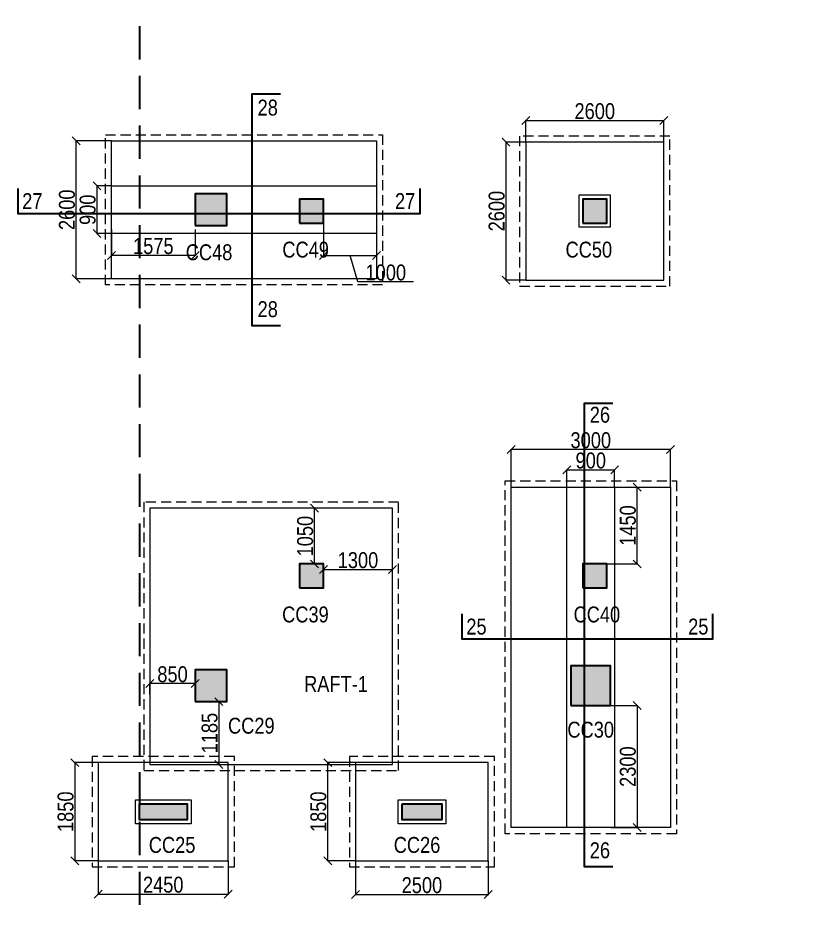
# Model space of a CAD drawing. Header units: millimetres. Extents: x 1112055 to 3390982, y -148532 to 766891.
# Drawn here: x 1993794 to 2008556, y 692544 to 709328 of the extents above; entities that cross this region are included whole.
import ezdxf

# ---------------------------------------------------------------- set-up
doc = ezdxf.new("R2010")
doc.units = ezdxf.units.MM
doc.header["$PDMODE"] = 35
doc.header["$PDSIZE"] = -25
doc.linetypes.add('DASHED2', pattern=[0.375, 0.25, -0.125])
doc.linetypes.add('Hidden', pattern=[9.525, 6.35, -3.175])
for name, color, linetype, lineweight in [('B COL. NO.', 3, 'Continuous', 20), ('B FINAL COLUMN', 1, 'Continuous', 30), ('B FOOTING', 49, 'Continuous', 20), ('B FOOTING DIM', 234, 'Continuous', 9), ('B P.C.C', 251, 'Continuous', 0)]:
    doc.layers.add(name, color=color, linetype=linetype, lineweight=lineweight)
doc.layers.add('B Pedestal', color=7, linetype='Continuous', lineweight=9, true_color=0x5c8948)
doc.layers.add('B-COL HT', color=7, linetype='Continuous', lineweight=0, true_color=0x4e4f45)
doc.styles.add('SWINC', font='swissc.ttf')
doc.dimstyles.new('BHOOMI', dxfattribs={"dimtxt": 230, "dimasz": 150, "dimexe": 10, "dimexo": 0, "dimgap": 25, "dimtad": 1, "dimdec": 0, "dimzin": 0, "dimdsep": 46, "dimtxsty": 'SWINC', "dimblk": 'OBLIQUE', "dimcen": 0.09, "dimclrd": 250, "dimclre": 250, "dimclrt": 256, "dimaunit": 1, "dimadec": 3, "dimazin": 0, "dimtfac": 1, "dimtdec": 0, "dimtofl": 0, "dimtmove": 1, "dimatfit": 3, "dimfxl": 100, "dimtolj": 1, "dimtzin": 0, "dimlwd": 9, "dimlwe": 5, "dimarcsym": 0})

# ---------------------------------------------------------------- blocks, each defined once
blk = doc.blocks.new('_Oblique')
at = {"color": 0, "linetype": 'ByBlock', "lineweight": -2}
blk.add_line((-0.5, -0.5), (0.5, 0.5), dxfattribs=at)
blk = doc.blocks.new('*D3023')
at = {"layer": 'B FOOTING DIM', "color": 250, "lineweight": 5, "ltscale": 0.5, "transparency": 16777216}
for p, q in [((1995309, 695287), (1994860, 695287)), ((1994870, 695287), (1994870, 693437)), ((1995309, 693437), (1994860, 693437))]:
    blk.add_line(p, q, dxfattribs=at)
at = {"layer": 'Defpoints', "color": 0, "transparency": 16777216}
for p in [(1995309, 695287), (1994870, 693437), (1995309, 693437)]:
    blk.add_point(p, dxfattribs=at)
at = {"layer": 'B FOOTING DIM', "color": 250, "lineweight": 5, "transparency": 16777216, "xscale": 150, "yscale": 150, "zscale": 150}
for p, rotation in [((1994870, 695287), 90), ((1994870, 693437), 270)]:
    blk.add_blockref('_Oblique', p, dxfattribs=dict(at, rotation=rotation))
at = {"layer": 'B FOOTING DIM', "transparency": 16777216, "insert": (1994695, 694362), "char_height": 300, "attachment_point": 5, "rotation": 90, "style": 'SWINC'}
blk.add_mtext('\\A1;1850', dxfattribs=at)
blk = doc.blocks.new('*D3024')
at = {"layer": 'B FOOTING DIM', "color": 250, "lineweight": 5, "ltscale": 0.5, "transparency": 16777216}
for p, q in [((1995309, 693437), (1995309, 692800)), ((1997759, 693437), (1997759, 692800)), ((1995309, 692810), (1997759, 692810))]:
    blk.add_line(p, q, dxfattribs=at)
at = {"layer": 'Defpoints', "color": 0, "transparency": 16777216}
for p in [(1995309, 693437), (1997759, 693437), (1997759, 692810)]:
    blk.add_point(p, dxfattribs=at)
at = {"layer": 'B FOOTING DIM', "color": 250, "lineweight": 5, "transparency": 16777216, "xscale": 150, "yscale": 150, "zscale": 150, "rotation": 180}
blk.add_blockref('_Oblique', (1995309, 692810), dxfattribs=at)
at = {"layer": 'B FOOTING DIM', "color": 250, "lineweight": 5, "transparency": 16777216, "xscale": 150, "yscale": 150, "zscale": 150}
blk.add_blockref('_Oblique', (1997759, 692810), dxfattribs=at)
at = {"layer": 'B FOOTING DIM', "transparency": 16777216, "insert": (1996534, 692985), "char_height": 300, "attachment_point": 5, "style": 'SWINC'}
blk.add_mtext('\\A1;2450', dxfattribs=at)
blk = doc.blocks.new('*D3025')
at = {"layer": 'B FOOTING DIM', "color": 250, "lineweight": 5, "ltscale": 0.5, "transparency": 16777216}
for p, q in [((2000159, 695287), (1999624, 695287)), ((1999634, 693437), (1999634, 695287)), ((2000159, 693437), (1999624, 693437))]:
    blk.add_line(p, q, dxfattribs=at)
at = {"layer": 'Defpoints', "color": 0, "transparency": 16777216}
for p in [(1999634, 695287), (2000159, 695287), (2000159, 693437)]:
    blk.add_point(p, dxfattribs=at)
at = {"layer": 'B FOOTING DIM', "color": 250, "lineweight": 5, "transparency": 16777216, "xscale": 150, "yscale": 150, "zscale": 150}
for p, rotation in [((1999634, 695287), 90), ((1999634, 693437), 270)]:
    blk.add_blockref('_Oblique', p, dxfattribs=dict(at, rotation=rotation))
at = {"layer": 'B FOOTING DIM', "transparency": 16777216, "insert": (1999459, 694362), "char_height": 300, "attachment_point": 5, "rotation": 90, "style": 'SWINC'}
blk.add_mtext('\\A1;1850', dxfattribs=at)
blk = doc.blocks.new('*D3026')
at = {"layer": 'B FOOTING DIM', "color": 250, "lineweight": 5, "ltscale": 0.5, "transparency": 16777216}
for p, q in [((2000159, 693437), (2000159, 692791)), ((2002659, 693437), (2002659, 692791)), ((2000159, 692801), (2002659, 692801))]:
    blk.add_line(p, q, dxfattribs=at)
at = {"layer": 'Defpoints', "color": 0, "transparency": 16777216}
for p in [(2000159, 693437), (2002659, 693437), (2002659, 692801)]:
    blk.add_point(p, dxfattribs=at)
at = {"layer": 'B FOOTING DIM', "color": 250, "lineweight": 5, "transparency": 16777216, "xscale": 150, "yscale": 150, "zscale": 150, "rotation": 180}
blk.add_blockref('_Oblique', (2000159, 692801), dxfattribs=at)
at = {"layer": 'B FOOTING DIM', "color": 250, "lineweight": 5, "transparency": 16777216, "xscale": 150, "yscale": 150, "zscale": 150}
blk.add_blockref('_Oblique', (2002659, 692801), dxfattribs=at)
at = {"layer": 'B FOOTING DIM', "transparency": 16777216, "insert": (2001409, 692976), "char_height": 300, "attachment_point": 5, "style": 'SWINC'}
blk.add_mtext('\\A1;2500', dxfattribs=at)
blk = doc.blocks.new('*D2510')
at = {"layer": 'B FOOTING DIM', "color": 250, "lineweight": 5, "ltscale": 0.5, "transparency": 16777216}
for p, q in [((2004141, 700482), (2004141, 700816)), ((2004141, 700806), (2005041, 700806)), ((2005041, 700482), (2005041, 700816))]:
    blk.add_line(p, q, dxfattribs=at)
at = {"layer": 'Defpoints', "color": 0, "transparency": 16777216}
for p in [(2005041, 700806), (2004141, 700482), (2005041, 700482)]:
    blk.add_point(p, dxfattribs=at)
at = {"layer": 'B FOOTING DIM', "color": 250, "lineweight": 5, "transparency": 16777216, "xscale": 150, "yscale": 150, "zscale": 150, "rotation": 180}
blk.add_blockref('_Oblique', (2004141, 700806), dxfattribs=at)
at = {"layer": 'B FOOTING DIM', "color": 250, "lineweight": 5, "transparency": 16777216, "xscale": 150, "yscale": 150, "zscale": 150}
blk.add_blockref('_Oblique', (2005041, 700806), dxfattribs=at)
at = {"layer": 'B FOOTING DIM', "transparency": 16777216, "insert": (2004591, 700981), "char_height": 300, "attachment_point": 5, "style": 'SWINC'}
blk.add_mtext('\\A1;900', dxfattribs=at)
blk = doc.blocks.new('*D2511')
at = {"layer": 'B FOOTING DIM', "color": 250, "lineweight": 5, "ltscale": 0.5, "transparency": 16777216}
for p, q in [((2003091, 700482), (2003091, 701198)), ((2006091, 701188), (2003091, 701188)), ((2006091, 700482), (2006091, 701198))]:
    blk.add_line(p, q, dxfattribs=at)
at = {"layer": 'Defpoints', "color": 0, "transparency": 16777216}
for p in [(2003091, 701188), (2003091, 700482), (2006091, 700482)]:
    blk.add_point(p, dxfattribs=at)
at = {"layer": 'B FOOTING DIM', "color": 250, "lineweight": 5, "transparency": 16777216, "xscale": 150, "yscale": 150, "zscale": 150, "rotation": 180}
blk.add_blockref('_Oblique', (2003091, 701188), dxfattribs=at)
at = {"layer": 'B FOOTING DIM', "color": 250, "lineweight": 5, "transparency": 16777216, "xscale": 150, "yscale": 150, "zscale": 150}
blk.add_blockref('_Oblique', (2006091, 701188), dxfattribs=at)
at = {"layer": 'B FOOTING DIM', "transparency": 16777216, "insert": (2004591, 701363), "char_height": 300, "attachment_point": 5, "style": 'SWINC'}
blk.add_mtext('\\A1;3000', dxfattribs=at)
blk = doc.blocks.new('*D2512')
at = {"layer": 'B FOOTING DIM', "color": 250, "lineweight": 5, "ltscale": 0.5, "transparency": 16777216}
for p, q in [((2004891, 700482), (2005475, 700482)), ((2005465, 699032), (2005465, 700482)), ((2004891, 699032), (2005475, 699032))]:
    blk.add_line(p, q, dxfattribs=at)
at = {"layer": 'Defpoints', "color": 0, "transparency": 16777216}
for p in [(2004891, 700482), (2005465, 700482), (2004891, 699032)]:
    blk.add_point(p, dxfattribs=at)
at = {"layer": 'B FOOTING DIM', "color": 250, "lineweight": 5, "transparency": 16777216, "xscale": 150, "yscale": 150, "zscale": 150}
for p, rotation in [((2005465, 700482), 90), ((2005465, 699032), 270)]:
    blk.add_blockref('_Oblique', p, dxfattribs=dict(at, rotation=rotation))
at = {"layer": 'B FOOTING DIM', "transparency": 16777216, "insert": (2005290, 699757), "char_height": 300, "attachment_point": 5, "rotation": 90, "style": 'SWINC'}
blk.add_mtext('\\A1;1450', dxfattribs=at)
blk = doc.blocks.new('*D2513')
at = {"layer": 'B FOOTING DIM', "color": 250, "lineweight": 5, "ltscale": 0.5, "transparency": 16777216}
for p, q in [((2004966, 696362), (2005475, 696362)), ((2005465, 696362), (2005465, 694062)), ((2004966, 694062), (2005475, 694062))]:
    blk.add_line(p, q, dxfattribs=at)
at = {"layer": 'Defpoints', "color": 0, "transparency": 16777216}
for p in [(2004966, 696362), (2004966, 694062), (2005465, 694062)]:
    blk.add_point(p, dxfattribs=at)
at = {"layer": 'B FOOTING DIM', "color": 250, "lineweight": 5, "transparency": 16777216, "xscale": 150, "yscale": 150, "zscale": 150}
for p, rotation in [((2005465, 696362), 90), ((2005465, 694062), 270)]:
    blk.add_blockref('_Oblique', p, dxfattribs=dict(at, rotation=rotation))
at = {"layer": 'B FOOTING DIM', "transparency": 16777216, "insert": (2005290, 695212), "char_height": 300, "attachment_point": 5, "rotation": 90, "style": 'SWINC'}
blk.add_mtext('\\A1;2300', dxfattribs=at)
blk = doc.blocks.new('*D2522')
at = {"layer": 'B FOOTING DIM', "color": 250, "lineweight": 5, "ltscale": 0.5, "transparency": 16777216}
for p, q in [((1995559, 705334), (1995559, 704838)), ((1997134, 705334), (1997134, 704838)), ((1997134, 704848), (1995559, 704848))]:
    blk.add_line(p, q, dxfattribs=at)
at = {"layer": 'Defpoints', "color": 0, "transparency": 16777216}
for p in [(1995559, 705334), (1997134, 705334), (1995559, 704848)]:
    blk.add_point(p, dxfattribs=at)
at = {"layer": 'B FOOTING DIM', "color": 250, "lineweight": 5, "transparency": 16777216, "xscale": 150, "yscale": 150, "zscale": 150, "rotation": 180}
blk.add_blockref('_Oblique', (1995559, 704848), dxfattribs=at)
at = {"layer": 'B FOOTING DIM', "color": 250, "lineweight": 5, "transparency": 16777216, "xscale": 150, "yscale": 150, "zscale": 150}
blk.add_blockref('_Oblique', (1997134, 704848), dxfattribs=at)
at = {"layer": 'B FOOTING DIM', "transparency": 16777216, "insert": (1996347, 705023), "char_height": 300, "attachment_point": 5, "style": 'SWINC'}
blk.add_mtext('\\A1;1575', dxfattribs=at)
blk = doc.blocks.new('*D2523')
at = {"layer": 'B FOOTING DIM', "color": 250, "lineweight": 5, "ltscale": 0.5, "transparency": 16777216}
for p, q in [((1999554, 705559), (1999554, 704838)), ((2000554, 705559), (2000554, 704838)), ((1999554, 704848), (2000554, 704848)), ((2000203, 704350), (2000054, 704848)), ((2001253, 704350), (2000203, 704350))]:
    blk.add_line(p, q, dxfattribs=at)
at = {"layer": 'Defpoints', "color": 0, "transparency": 16777216}
for p in [(1999554, 705559), (2000554, 705559), (2000554, 704848)]:
    blk.add_point(p, dxfattribs=at)
at = {"layer": 'B FOOTING DIM', "color": 250, "lineweight": 5, "transparency": 16777216, "xscale": 150, "yscale": 150, "zscale": 150, "rotation": 180}
blk.add_blockref('_Oblique', (1999554, 704848), dxfattribs=at)
at = {"layer": 'B FOOTING DIM', "color": 250, "lineweight": 5, "transparency": 16777216, "xscale": 150, "yscale": 150, "zscale": 150}
blk.add_blockref('_Oblique', (2000554, 704848), dxfattribs=at)
at = {"layer": 'B FOOTING DIM', "transparency": 16777216, "insert": (2000728, 704525), "char_height": 300, "attachment_point": 5, "style": 'SWINC'}
blk.add_mtext('\\A1;1000', dxfattribs=at)
blk = doc.blocks.new('*D2524')
at = {"layer": 'B FOOTING DIM', "color": 250, "lineweight": 5, "ltscale": 0.5, "transparency": 16777216}
for p, q in [((1995559, 706159), (1995276, 706159)), ((1995286, 705259), (1995286, 706159)), ((1995559, 705259), (1995276, 705259))]:
    blk.add_line(p, q, dxfattribs=at)
at = {"layer": 'Defpoints', "color": 0, "transparency": 16777216}
for p in [(1995286, 706159), (1995559, 706159), (1995559, 705259)]:
    blk.add_point(p, dxfattribs=at)
at = {"layer": 'B FOOTING DIM', "color": 250, "lineweight": 5, "transparency": 16777216, "xscale": 150, "yscale": 150, "zscale": 150}
for p, rotation in [((1995286, 706159), 90), ((1995286, 705259), 270)]:
    blk.add_blockref('_Oblique', p, dxfattribs=dict(at, rotation=rotation))
at = {"layer": 'B FOOTING DIM', "transparency": 16777216, "insert": (1995111, 705709), "char_height": 300, "attachment_point": 5, "rotation": 90, "style": 'SWINC'}
blk.add_mtext('\\A1;900', dxfattribs=at)
blk = doc.blocks.new('*D2525')
at = {"layer": 'B FOOTING DIM', "color": 250, "lineweight": 5, "ltscale": 0.5, "transparency": 16777216}
for p, q in [((1995559, 707009), (1994885, 707009)), ((1994895, 704409), (1994895, 707009)), ((1995559, 704409), (1994885, 704409))]:
    blk.add_line(p, q, dxfattribs=at)
at = {"layer": 'Defpoints', "color": 0, "transparency": 16777216}
for p in [(1994895, 707009), (1995559, 707009), (1995559, 704409)]:
    blk.add_point(p, dxfattribs=at)
at = {"layer": 'B FOOTING DIM', "color": 250, "lineweight": 5, "transparency": 16777216, "xscale": 150, "yscale": 150, "zscale": 150}
for p, rotation in [((1994895, 707009), 90), ((1994895, 704409), 270)]:
    blk.add_blockref('_Oblique', p, dxfattribs=dict(at, rotation=rotation))
at = {"layer": 'B FOOTING DIM', "transparency": 16777216, "insert": (1994720, 705709), "char_height": 300, "attachment_point": 5, "rotation": 90, "style": 'SWINC'}
blk.add_mtext('\\A1;2600', dxfattribs=at)
blk = doc.blocks.new('*D2530')
at = {"layer": 'B FOOTING DIM', "color": 250, "lineweight": 5, "ltscale": 0.5, "transparency": 16777216}
for p, q in [((2003366, 706984), (2003366, 707401)), ((2003366, 707391), (2005966, 707391)), ((2005966, 706984), (2005966, 707401))]:
    blk.add_line(p, q, dxfattribs=at)
at = {"layer": 'Defpoints', "color": 0, "transparency": 16777216}
for p in [(2005966, 707391), (2003366, 706984), (2005966, 706984)]:
    blk.add_point(p, dxfattribs=at)
at = {"layer": 'B FOOTING DIM', "color": 250, "lineweight": 5, "transparency": 16777216, "xscale": 150, "yscale": 150, "zscale": 150, "rotation": 180}
blk.add_blockref('_Oblique', (2003366, 707391), dxfattribs=at)
at = {"layer": 'B FOOTING DIM', "color": 250, "lineweight": 5, "transparency": 16777216, "xscale": 150, "yscale": 150, "zscale": 150}
blk.add_blockref('_Oblique', (2005966, 707391), dxfattribs=at)
at = {"layer": 'B FOOTING DIM', "transparency": 16777216, "insert": (2004666, 707566), "char_height": 300, "attachment_point": 5, "style": 'SWINC'}
blk.add_mtext('\\A1;2600', dxfattribs=at)
blk = doc.blocks.new('*D2531')
at = {"layer": 'B FOOTING DIM', "color": 250, "lineweight": 5, "ltscale": 0.5, "transparency": 16777216}
for p, q in [((2003366, 706984), (2002983, 706984)), ((2002993, 706984), (2002993, 704384)), ((2003366, 704384), (2002983, 704384))]:
    blk.add_line(p, q, dxfattribs=at)
at = {"layer": 'Defpoints', "color": 0, "transparency": 16777216}
for p in [(2003366, 706984), (2002993, 704384), (2003366, 704384)]:
    blk.add_point(p, dxfattribs=at)
at = {"layer": 'B FOOTING DIM', "color": 250, "lineweight": 5, "transparency": 16777216, "xscale": 150, "yscale": 150, "zscale": 150}
for p, rotation in [((2002993, 706984), 90), ((2002993, 704384), 270)]:
    blk.add_blockref('_Oblique', p, dxfattribs=dict(at, rotation=rotation))
at = {"layer": 'B FOOTING DIM', "transparency": 16777216, "insert": (2002818, 705684), "char_height": 300, "attachment_point": 5, "rotation": 90, "style": 'SWINC'}
blk.add_mtext('\\A1;2600', dxfattribs=at)
blk = doc.blocks.new('*D2557')
at = {"layer": 'B FOOTING DIM', "color": 250, "lineweight": 5, "ltscale": 0.5, "transparency": 16777216}
for p, q in [((1999554, 698787), (1999554, 698937)), ((1999554, 698927), (2000854, 698927)), ((2000854, 698803), (2000854, 698937))]:
    blk.add_line(p, q, dxfattribs=at)
at = {"layer": 'Defpoints', "color": 0, "transparency": 16777216}
for p in [(2000854, 698927), (1999554, 698787), (2000854, 698803)]:
    blk.add_point(p, dxfattribs=at)
at = {"layer": 'B FOOTING DIM', "color": 250, "lineweight": 5, "transparency": 16777216, "xscale": 150, "yscale": 150, "zscale": 150, "rotation": 180}
blk.add_blockref('_Oblique', (1999554, 698927), dxfattribs=at)
at = {"layer": 'B FOOTING DIM', "color": 250, "lineweight": 5, "transparency": 16777216, "xscale": 150, "yscale": 150, "zscale": 150}
blk.add_blockref('_Oblique', (2000854, 698927), dxfattribs=at)
at = {"layer": 'B FOOTING DIM', "transparency": 16777216, "insert": (2000204, 699102), "char_height": 300, "attachment_point": 5, "style": 'SWINC'}
blk.add_mtext('\\A1;1300', dxfattribs=at)
blk = doc.blocks.new('*D2558')
at = {"layer": 'B FOOTING DIM', "color": 250, "lineweight": 5, "ltscale": 0.5, "transparency": 16777216}
for p, q in [((1996284, 696578), (1996284, 696787)), ((1997134, 696777), (1996284, 696777)), ((1997134, 696572), (1997134, 696787))]:
    blk.add_line(p, q, dxfattribs=at)
at = {"layer": 'Defpoints', "color": 0, "transparency": 16777216}
for p in [(1996284, 696777), (1996284, 696578), (1997134, 696572)]:
    blk.add_point(p, dxfattribs=at)
at = {"layer": 'B FOOTING DIM', "color": 250, "lineweight": 5, "transparency": 16777216, "xscale": 150, "yscale": 150, "zscale": 150, "rotation": 180}
blk.add_blockref('_Oblique', (1996284, 696777), dxfattribs=at)
at = {"layer": 'B FOOTING DIM', "color": 250, "lineweight": 5, "transparency": 16777216, "xscale": 150, "yscale": 150, "zscale": 150}
blk.add_blockref('_Oblique', (1997134, 696777), dxfattribs=at)
at = {"layer": 'B FOOTING DIM', "transparency": 16777216, "insert": (1996709, 696952), "char_height": 300, "attachment_point": 5, "style": 'SWINC'}
blk.add_mtext('\\A1;850', dxfattribs=at)
blk = doc.blocks.new('*D2559')
at = {"layer": 'B FOOTING DIM', "color": 250, "lineweight": 5, "ltscale": 0.5, "transparency": 16777216}
for p, q in [((1999554, 700082), (1999374, 700082)), ((1999384, 699032), (1999384, 700082)), ((1999554, 699032), (1999374, 699032))]:
    blk.add_line(p, q, dxfattribs=at)
at = {"layer": 'Defpoints', "color": 0, "transparency": 16777216}
for p in [(1999384, 700082), (1999554, 700082), (1999554, 699032)]:
    blk.add_point(p, dxfattribs=at)
at = {"layer": 'B FOOTING DIM', "color": 250, "lineweight": 5, "transparency": 16777216, "xscale": 150, "yscale": 150, "zscale": 150}
for p, rotation in [((1999384, 700082), 90), ((1999384, 699032), 270)]:
    blk.add_blockref('_Oblique', p, dxfattribs=dict(at, rotation=rotation))
at = {"layer": 'B FOOTING DIM', "transparency": 16777216, "insert": (1999209, 699557), "char_height": 300, "attachment_point": 5, "rotation": 90, "style": 'SWINC'}
blk.add_mtext('\\A1;1050', dxfattribs=at)
blk = doc.blocks.new('*D2560')
at = {"layer": 'B FOOTING DIM', "color": 250, "lineweight": 5, "ltscale": 0.5, "transparency": 16777216}
for p, q in [((1997434, 696437), (1997594, 696437)), ((1997584, 696437), (1997584, 695252)), ((1997434, 695252), (1997594, 695252))]:
    blk.add_line(p, q, dxfattribs=at)
at = {"layer": 'Defpoints', "color": 0, "transparency": 16777216}
for p in [(1997434, 696437), (1997434, 695252), (1997584, 695252)]:
    blk.add_point(p, dxfattribs=at)
at = {"layer": 'B FOOTING DIM', "color": 250, "lineweight": 5, "transparency": 16777216, "xscale": 150, "yscale": 150, "zscale": 150}
for p, rotation in [((1997584, 696437), 90), ((1997584, 695252), 270)]:
    blk.add_blockref('_Oblique', p, dxfattribs=dict(at, rotation=rotation))
at = {"layer": 'B FOOTING DIM', "transparency": 16777216, "insert": (1997409, 695844), "char_height": 300, "attachment_point": 5, "rotation": 90, "style": 'SWINC'}
blk.add_mtext('\\A1;1185', dxfattribs=at)

msp = doc.modelspace()

# ---------------------------------------------------------------- hatches: boundary and pattern name
at = {"layer": 'B-COL HT', "lineweight": 0}
h = msp.add_hatch(color=250, dxfattribs=at)
h.dxf.hatch_style = 1
h.paths.add_polyline_path([(1997134.1, 705409.4), (1997734.1, 705409.4), (1997734.1, 706009.4), (1997134.1, 706009.4)])
h = msp.add_hatch(color=250, dxfattribs=at)
h.dxf.hatch_style = 1
h.paths.add_polyline_path([(1999104.1, 705459.4), (1999554.1, 705459.4), (1999554.1, 705909.4), (1999104.1, 705909.4)])
h = msp.add_hatch(color=250, dxfattribs=at)
h.dxf.hatch_style = 1
h.paths.add_polyline_path([(1999104.1, 705459.4), (1999554.1, 705459.4), (1999554.1, 705909.4), (1999104.1, 705909.4)])
h = msp.add_hatch(color=250, dxfattribs=at)
h.dxf.hatch_style = 1
h.paths.add_polyline_path([(2004440.8, 705459.4), (2004890.8, 705459.4), (2004890.8, 705909.4), (2004440.8, 705909.4)])
h = msp.add_hatch(color=250, dxfattribs=at)
h.dxf.hatch_style = 1
h.paths.add_polyline_path([(1999104.1, 698581.9), (1999554.1, 698581.9), (1999554.1, 699031.9), (1999104.1, 699031.9)])
h = msp.add_hatch(color=250, dxfattribs=at)
h.dxf.hatch_style = 1
h.paths.add_polyline_path([(1999104.1, 698581.9), (1999554.1, 698581.9), (1999554.1, 699031.9), (1999104.1, 699031.9)])
h = msp.add_hatch(color=250, dxfattribs=at)
h.dxf.hatch_style = 1
h.paths.add_polyline_path([(2004440.8, 698581.9), (2004890.8, 698581.9), (2004890.8, 699031.9), (2004440.8, 699031.9)])
h = msp.add_hatch(color=250, dxfattribs=at)
h.dxf.hatch_style = 1
h.paths.add_polyline_path([(1997134.1, 696436.9), (1997734.1, 696436.9), (1997734.1, 697036.9), (1997134.1, 697036.9)])
h = msp.add_hatch(color=250, dxfattribs=at)
h.dxf.hatch_style = 1
h.paths.add_polyline_path([(2004215.8, 696361.9), (2004965.8, 696361.9), (2004965.8, 697111.9), (2004215.8, 697111.9)])
h = msp.add_hatch(color=250, dxfattribs=at)
h.dxf.hatch_style = 1
h.paths.add_polyline_path([(1996084.1, 694511.9), (1996984.1, 694511.9), (1996984.1, 694211.9), (1996084.1, 694211.9)])
h = msp.add_hatch(color=250, dxfattribs=at)
h.dxf.hatch_style = 1
h.paths.add_polyline_path([(2001034.1, 694511.9), (2001784.1, 694511.9), (2001784.1, 694211.9), (2001034.1, 694211.9)])

# ---------------------------------------------------------------- linework, layer by layer
at = {"color": 16, "linetype": 'DASHED2', "lineweight": 30, "ltscale": 2500}
msp.add_lwpolyline([(1996084.1, 679511.9), (2048434.1, 679511.9), (2048434.1, 721356.9), (1996084.1, 721356.9)], close=True, dxfattribs=at)
at = {"color": 6, "lineweight": 30}
for points in [[(1998743.5, 707890), (1998203.5, 707890), (1998203.5, 703530), (1998743.5, 703530)], [(1993793.5, 706110), (1993793.5, 705640), (2001378.5, 705640), (2001378.5, 706110)], [(2005003.5, 702060), (2004463.5, 702060), (2004463.5, 693330), (2005003.5, 693330)], [(2002163.5, 698090), (2002163.5, 697620), (2006893.5, 697620), (2006893.5, 698090)]]:
    msp.add_lwpolyline(points, dxfattribs=at)
at = {"layer": 'B FINAL COLUMN', "color": 1}
for points in [[(1997134.1, 705409.4), (1997734.1, 705409.4), (1997734.1, 706009.4), (1997134.1, 706009.4)], [(1999104.1, 705459.4), (1999554.1, 705459.4), (1999554.1, 705909.4), (1999104.1, 705909.4)], [(2004440.8, 705459.4), (2004890.8, 705459.4), (2004890.8, 705909.4), (2004440.8, 705909.4)], [(1999104.1, 698581.9), (1999554.1, 698581.9), (1999554.1, 699031.9), (1999104.1, 699031.9)], [(2004440.8, 698581.9), (2004890.8, 698581.9), (2004890.8, 699031.9), (2004440.8, 699031.9)], [(2004215.8, 696361.9), (2004965.8, 696361.9), (2004965.8, 697111.9), (2004215.8, 697111.9)]]:
    msp.add_lwpolyline(points, close=True, dxfattribs=at)
at = {"layer": 'B FINAL COLUMN', "color": 4}
for points in [[(1999104.1, 705459.4), (1999554.1, 705459.4), (1999554.1, 705909.4), (1999104.1, 705909.4)], [(1999104.1, 698581.9), (1999554.1, 698581.9), (1999554.1, 699031.9), (1999104.1, 699031.9)]]:
    msp.add_lwpolyline(points, close=True, dxfattribs=at)
at = {"layer": 'B FINAL COLUMN'}
for points in [[(1997134.1, 696436.9), (1997734.1, 696436.9), (1997734.1, 697036.9), (1997134.1, 697036.9)], [(1996084.1, 694511.9), (1996984.1, 694511.9), (1996984.1, 694211.9), (1996084.1, 694211.9)], [(2001034.1, 694511.9), (2001784.1, 694511.9), (2001784.1, 694211.9), (2001034.1, 694211.9)]]:
    msp.add_lwpolyline(points, close=True, dxfattribs=at)
at = {"layer": 'B FOOTING'}
for points in [[(1995559.1, 704409.4), (1995559.1, 707009.4), (2000554.1, 707009.4), (2000554.1, 704409.4)], [(2003365.8, 704384.4), (2005965.8, 704384.4), (2005965.8, 706984.4), (2003365.8, 706984.4)], [(2003090.8, 700481.9), (2006090.8, 700481.9), (2006090.8, 694061.9), (2003090.8, 694061.9)], [(2000853.9, 700082), (1996283.9, 700082), (1996283.9, 695251.9), (2000853.9, 695251.9)], [(1995309.1, 695286.9), (1995309.1, 693436.9), (1997759.1, 693436.9), (1997759.1, 695286.9)], [(2000159.1, 693436.9), (2002659.1, 693436.9), (2002659.1, 695286.9), (2000159.1, 695286.9)]]:
    msp.add_lwpolyline(points, close=True, dxfattribs=at)
at = {"layer": 'B P.C.C', "color": 250, "linetype": 'Hidden', "lineweight": 0, "ltscale": 30}
for points in [[(1995444.1, 704294.4), (1995444.1, 707124.4), (2000669.1, 707124.4), (2000669.1, 704294.4)], [(2003250.8, 704269.4), (2006080.8, 704269.4), (2006080.8, 707099.4), (2003250.8, 707099.4)], [(2002975.8, 700596.9), (2006205.8, 700596.9), (2006205.8, 693946.9), (2002975.8, 693946.9)], [(2000968.9, 700197), (1996168.9, 700197), (1996168.9, 695136.9), (2000968.9, 695136.9)], [(1995194.1, 695401.9), (1995194.1, 693321.9), (1997874.1, 693321.9), (1997874.1, 695401.9)], [(2000044.1, 693321.9), (2002774.1, 693321.9), (2002774.1, 695401.9), (2000044.1, 695401.9)]]:
    msp.add_lwpolyline(points, close=True, dxfattribs=at)
at = {"layer": 'B Pedestal', "color": 87, "lineweight": 9}
for points in [[(1995559.1, 705259.4), (1995559.1, 706159.4), (2000554.1, 706159.4), (2000554.1, 705259.4)], [(2004365.8, 705384.4), (2004965.8, 705384.4), (2004965.8, 705984.4), (2004365.8, 705984.4)], [(2004140.8, 700481.9), (2005040.8, 700481.9), (2005040.8, 694061.9), (2004140.8, 694061.9)], [(1996009.1, 694586.9), (1997059.1, 694586.9), (1997059.1, 694136.9), (1996009.1, 694136.9)], [(2000959.1, 694586.9), (2001859.1, 694586.9), (2001859.1, 694136.9), (2000959.1, 694136.9)]]:
    msp.add_lwpolyline(points, close=True, dxfattribs=at)

# ---------------------------------------------------------------- texts
at = {"color": 6, "lineweight": 30, "style": 'SWINC'}
for s, p in [('28', (1998311.9, 707485.4)), ('27', (1993875.9, 705722.1)), ('27', (2000900.9, 705722.1)), ('28', (1998311.9, 703685.4)), ('26', (2004571.9, 701695.4)), ('25', (2002245.9, 697702.1)), ('25', (2006425.9, 697702.1)), ('RAFT-1', (1999188.5, 696620)), ('26', (2004571.9, 693485.4))]:
    msp.add_text(s, height=300, dxfattribs=at).set_placement(p)
at = {"layer": 'B COL. NO.', "style": 'SWINC'}
for s, p in [('CC49', (1998778.5, 704807.9)), ('CC50', (2004115.1, 704807.9)), ('CC48', (1996958.5, 704757.9)), ('CC39', (1998774.6, 697930.4)), ('CC40', (2004266.7, 697930.4)), ('CC29', (1997755.2, 695833.5)), ('CC30', (2004150.6, 695758.5)), ('CC25', (1996262.3, 693586.2)), ('CC26', (2000877.8, 693586.2))]:
    msp.add_text(s, height=300, dxfattribs=at).set_placement(p)

# ---------------------------------------------------------------- dimensions: what is measured, and where the dimension line sits
at = {"layer": 'B FOOTING DIM', "color": 250, "ltscale": 0.5}
for p2, distance, picture, middle in [((2005965.8, 706984.4), 406.3, '*D2530', (2004665.8, 707565.7)), ((2003365.8, 704384.4), -372.9, '*D2531', (2002817.9, 705684.4))]:
    dim = msp.add_aligned_dim(p1=(2003365.8, 706984.4), p2=p2, distance=distance, dimstyle='BHOOMI', override={"dimtxt": 300, "dimlwd": 5}, dxfattribs=at)
    dim.commit()
    dim.dimension.update_dxf_attribs({"geometry": picture, "text_midpoint": middle})
for base, p1, p2, angle, picture, middle in [((1994895.5, 707009.4), (1995559.1, 704409.4), (1995559.1, 707009.4), 90, '*D2525', (1994720.5, 705709.4)), ((1995286.3, 706159.4), (1995559.1, 705259.4), (1995559.1, 706159.4), 90, '*D2524', (1995111.3, 705709.4)), ((2000554.1, 704847.5), (1999554.1, 705559.4), (2000554.1, 705559.4), 180, '*D2523', (2000228.4, 704525)), ((1995559.1, 704847.5), (1997134.1, 705334.4), (1995559.1, 705334.4), 180, '*D2522', (1996346.6, 705022.5)), ((2005465, 700481.9), (2004890.8, 699031.9), (2004890.8, 700481.9), 90, '*D2512', (2005290, 699756.9)), ((1999383.5, 700082), (1999554.1, 699031.9), (1999554.1, 700082), 90, '*D2559', (1999208.5, 699556.9)), ((2000853.9, 698927.2), (1999554.1, 698786.9), (2000853.9, 698803.3), 180, '*D2557', (2000204, 699102.2)), ((1996283.9, 696776.9), (1997134.1, 696571.9), (1996283.9, 696577.8), 180, '*D2558', (1996709, 696951.9)), ((1997583.5, 695251.9), (1997434.1, 696436.9), (1997434.1, 695251.9), 90, '*D2560', (1997408.5, 695844.4)), ((2005465, 694061.9), (2004965.8, 696361.9), (2004965.8, 694061.9), 90, '*D2513', (2005290, 695211.9)), ((1994869.9, 693436.9), (1995309.1, 695286.9), (1995309.1, 693436.9), 90, '*D3023', (1994694.9, 694361.9)), ((1999633.6, 695286.9), (2000159.1, 693436.9), (2000159.1, 695286.9), 90, '*D3025', (1999458.6, 694361.9))]:
    dim = msp.add_linear_dim(base=base, p1=p1, p2=p2, angle=angle, dimstyle='BHOOMI', override={"dimtxt": 300, "dimlwd": 5}, dxfattribs=at)
    dim.commit()
    dim.dimension.update_dxf_attribs({"geometry": picture, "text_midpoint": middle})
for base, p1, p2, picture, middle in [((2003090.8, 701187.8), (2006090.8, 700481.9), (2003090.8, 700481.9), '*D2511', (2004590.8, 701362.8)), ((2005040.8, 700805.5), (2004140.8, 700481.9), (2005040.8, 700481.9), '*D2510', (2004590.8, 700980.5)), ((1997759.1, 692810.3), (1995309.1, 693436.9), (1997759.1, 693436.9), '*D3024', (1996534.1, 692985.3)), ((2002659.1, 692800.6), (2000159.1, 693436.9), (2002659.1, 693436.9), '*D3026', (2001409.1, 692975.6))]:
    dim = msp.add_linear_dim(base=base, p1=p1, p2=p2, dimstyle='BHOOMI', override={"dimtxt": 300, "dimlwd": 5}, dxfattribs=at)
    dim.commit()
    dim.dimension.update_dxf_attribs({"geometry": picture, "text_midpoint": middle})

doc.saveas('drawing.dxf')
